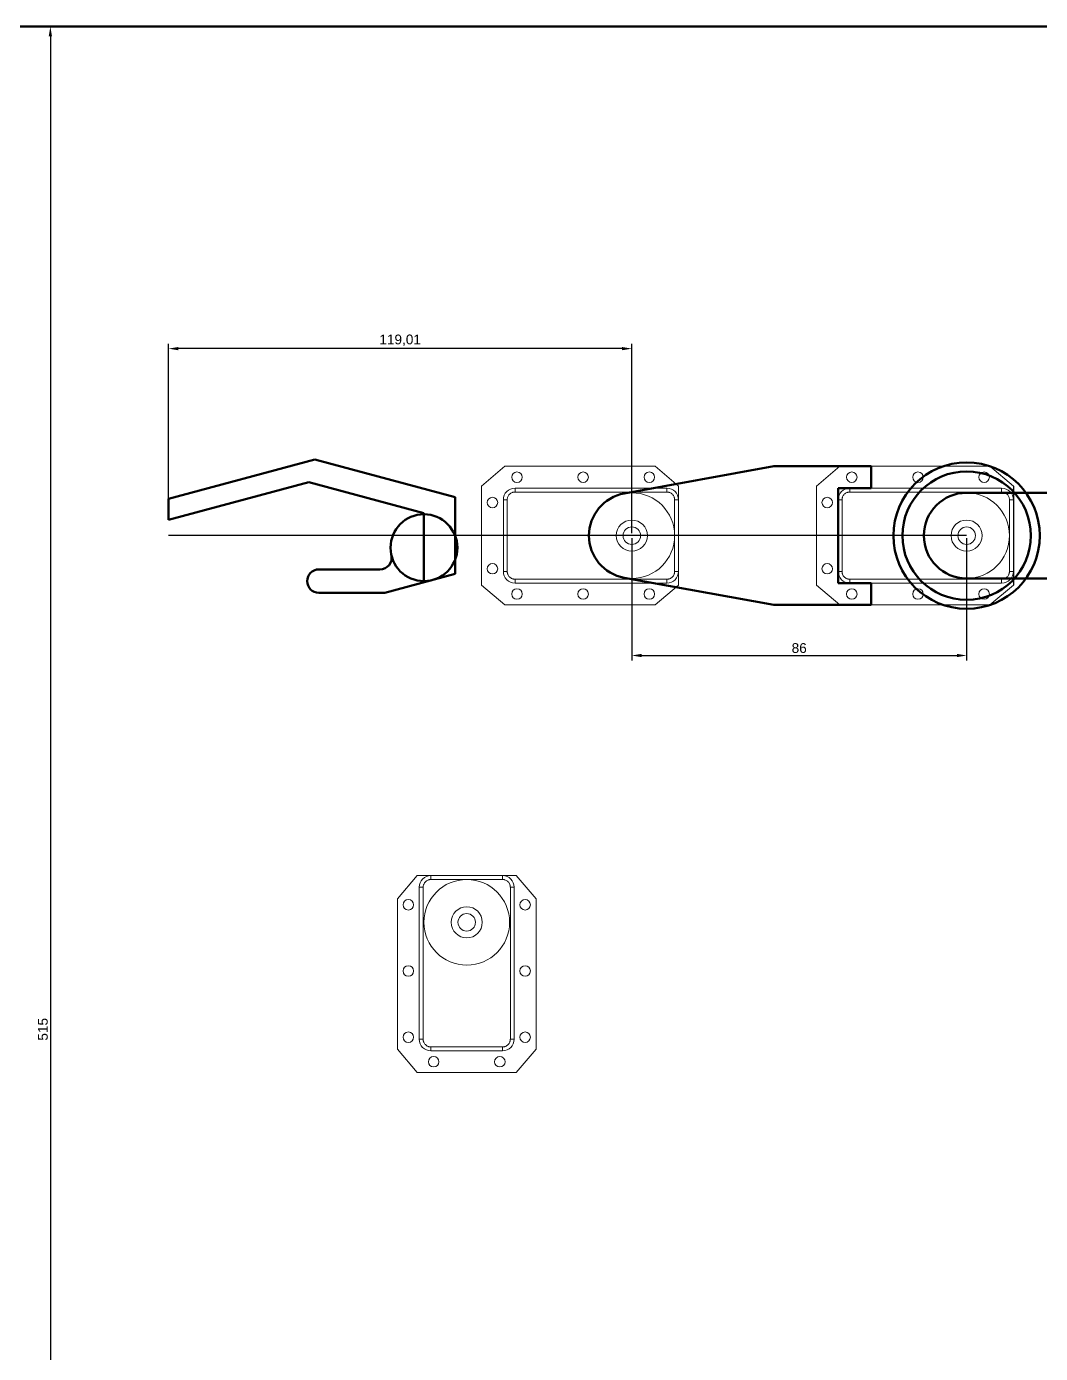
# Model space of a CAD drawing. Header units: millimetres. Extents: x 2045 to 5131, y -377 to 2192.
# Drawn here: x 2813.7 to 3074.2, y 1436 to 1776.7 of the extents above; entities that cross this region are included whole.
import ezdxf

# ---------------------------------------------------------------- set-up
doc = ezdxf.new("R2010")
doc.units = ezdxf.units.MM
for name, color, linetype, lineweight in [('AM_5', 3, 'Continuous', 25), ('Arm', 5, 'Continuous', 50), ('Neck', 5, 'Continuous', 50), ('Shoulder', 5, 'Continuous', 50)]:
    doc.layers.add(name, color=color, linetype=linetype, lineweight=lineweight)
doc.layers.add('RX-28', color=7, linetype='Continuous')
doc.styles.get("Standard").update_dxf_attribs({"font": 'arial.ttf'})
doc.dimstyles.new('ISO-25$0', dxfattribs={"dimtxt": 2.5, "dimasz": 2.5, "dimexe": 1.25, "dimexo": 0.625, "dimtad": 1, "dimtxsty": 'Standard', "dimcen": 2.5, "dimadec": 0, "dimazin": 0, "dimtfac": 1, "dimtmove": 0, "dimatfit": 3, "dimfxl": 1, "dimarcsym": 0})

# ---------------------------------------------------------------- blocks, each defined once
blk = doc.blocks.new('*D15')
at = {"layer": 'AM_5', "color": 0, "lineweight": -2, "transparency": 16777216}
for p, q in [((3146.23, 1776.71), (2818.61, 1776.71)), ((2819.86, 1774.21), (2819.86, 1264.21)), ((3146.23, 1261.71), (2818.61, 1261.71))]:
    blk.add_line(p, q, dxfattribs=at)
at = {"layer": 'AM_5', "color": 0, "transparency": 16777216}
for points in [[(2819.44, 1774.21), (2820.27, 1774.21), (2819.86, 1776.71)], [(2819.44, 1264.21), (2820.27, 1264.21), (2819.86, 1261.71)]]:
    blk.add_solid(points, dxfattribs=at)
at = {"layer": 'Defpoints', "color": 0, "transparency": 16777216}
for p in [(3146.85, 1776.71), (2819.86, 1261.71), (3146.85, 1261.71)]:
    blk.add_point(p, dxfattribs=at)
at = {"layer": 'AM_5', "color": 0, "transparency": 16777216, "insert": (2817.95, 1519.21), "char_height": 2.5, "attachment_point": 5, "rotation": 90}
blk.add_mtext('515', dxfattribs=at)
blk = doc.blocks.new('*D26')
at = {"layer": 'AM_5', "color": 0, "lineweight": -2, "transparency": 16777216}
for p, q in [((2969.2, 1645.36), (2969.2, 1613.95)), ((3055.2, 1645.36), (3055.2, 1613.95)), ((2971.7, 1615.2), (3052.7, 1615.2))]:
    blk.add_line(p, q, dxfattribs=at)
at = {"layer": 'AM_5', "color": 0, "transparency": 16777216}
for points in [[(2971.7, 1615.62), (2971.7, 1614.78), (2969.2, 1615.2)], [(3052.7, 1615.62), (3052.7, 1614.78), (3055.2, 1615.2)]]:
    blk.add_solid(points, dxfattribs=at)
at = {"layer": 'Defpoints', "color": 0, "transparency": 16777216}
for p in [(2969.2, 1645.99), (3055.2, 1645.99), (3055.2, 1615.2)]:
    blk.add_point(p, dxfattribs=at)
at = {"layer": 'AM_5', "color": 0, "transparency": 16777216, "insert": (3012.2, 1617.1), "char_height": 2.5, "attachment_point": 5}
blk.add_mtext('86', dxfattribs=at)
blk = doc.blocks.new('*D27')
at = {"layer": 'AM_5', "color": 0, "lineweight": -2, "transparency": 16777216}
for p, q in [((2850.2, 1650.66), (2850.2, 1695.25)), ((2966.7, 1694), (2852.7, 1694)), ((2969.2, 1646.61), (2969.2, 1695.25))]:
    blk.add_line(p, q, dxfattribs=at)
at = {"layer": 'AM_5', "color": 0, "transparency": 16777216}
for points in [[(2852.7, 1694.42), (2852.7, 1693.59), (2850.2, 1694)], [(2966.7, 1694.42), (2966.7, 1693.59), (2969.2, 1694)]]:
    blk.add_solid(points, dxfattribs=at)
at = {"layer": 'Defpoints', "color": 0, "transparency": 16777216}
for p in [(2850.2, 1694), (2850.2, 1650.04), (2969.2, 1645.99)]:
    blk.add_point(p, dxfattribs=at)
at = {"layer": 'AM_5', "color": 0, "transparency": 16777216, "insert": (2909.7, 1696.13), "char_height": 2.5, "attachment_point": 5}
blk.add_mtext('119,01', dxfattribs=at)

msp = doc.modelspace()

# ---------------------------------------------------------------- linework, layer by layer
at = {"color": 1}
msp.add_line((3055.202, 1645.985), (2850.2, 1645.985), dxfattribs=at)
at = {"layer": 'Arm', "color": 1}
for p, q in [((2887.799, 1665.491), (2850.2, 1655.416)), ((2887.799, 1665.491), (2923.811, 1655.842)), ((2886.246, 1659.696), (2850.2, 1650.037)), ((2915.811, 1651.774), (2886.246, 1659.696)), ((2850.2, 1655.416), (2850.2, 1650.037)), ((2923.811, 1655.842), (2923.811, 1636.129)), ((2915.811, 1633.985), (2915.811, 1651.774)), ((2888.805, 1637.304), (2904.519, 1637.304)), ((2905.805, 1631.304), (2923.811, 1636.129)), ((2905.805, 1631.304), (2888.805, 1631.304))]:
    msp.add_line(p, q, dxfattribs=at)
at = {"layer": 'Arm', "color": 7, "linetype": 'Continuous', "lineweight": 15}
for p, q in [((3016.602, 1658.685), (3022.602, 1663.785)), ((3022.602, 1663.785), (3061.202, 1663.785)), ((3061.202, 1663.785), (3067.202, 1658.685)), ((3016.602, 1633.285), (3016.602, 1658.685)), ((3025.202, 1658.185), (3064.202, 1658.185)), ((3025.202, 1657.185), (3025.202, 1658.185)), ((3025.202, 1657.185), (3064.202, 1657.185)), ((3064.202, 1657.185), (3064.202, 1658.185)), ((3022.202, 1636.785), (3022.202, 1655.185)), ((3023.202, 1655.185), (3022.202, 1655.185)), ((3023.202, 1636.785), (3023.202, 1655.185)), ((3066.202, 1655.185), (3066.202, 1636.785)), ((3067.202, 1655.185), (3066.202, 1655.185)), ((3067.202, 1652.185), (3067.202, 1655.685)), ((3067.202, 1653.185), (3067.202, 1655.685)), ((3067.202, 1655.185), (3067.202, 1636.785)), ((3023.202, 1636.785), (3022.202, 1636.785)), ((3066.202, 1636.785), (3067.202, 1636.785)), ((3022.602, 1628.185), (3016.602, 1633.285)), ((3064.202, 1634.785), (3025.202, 1634.785)), ((3025.202, 1634.785), (3025.202, 1633.785)), ((3064.202, 1633.785), (3025.202, 1633.785)), ((3067.202, 1633.285), (3061.202, 1628.185)), ((3064.202, 1634.785), (3064.202, 1633.785)), ((3061.202, 1628.185), (3022.602, 1628.185))]:
    msp.add_line(p, q, dxfattribs=at)
at = {"layer": 'Arm', "color": 1}
for centre, radius in [((3055.202, 1645.985), 18.784), ((3055.202, 1645.985), 16.5), ((2915.811, 1642.88), 8.582)]:
    msp.add_circle(centre, radius, dxfattribs=at)
at = {"layer": 'Arm', "color": 7, "linetype": 'Continuous', "lineweight": 15}
for centre, radius in [((3025.702, 1660.985), 1.35), ((3042.702, 1660.985), 1.35), ((3059.702, 1660.985), 1.35), ((3055.202, 1645.985), 11), ((3019.402, 1654.485), 1.35), ((3055.202, 1645.985), 4), ((3055.202, 1645.985), 2.25), ((3019.402, 1637.485), 1.35), ((3025.702, 1630.985), 1.35), ((3042.702, 1630.985), 1.35), ((3059.702, 1630.985), 1.35)]:
    msp.add_circle(centre, radius, dxfattribs=at)
for centre, start, end in [((3025.202, 1655.185), 90, 180), ((3064.202, 1655.185), 0, 90), ((3025.202, 1636.785), 180, 270), ((3064.202, 1636.785), 270, 0)]:
    msp.add_arc(centre, 3, start, end, dxfattribs=at)
at = {"layer": 'Arm', "color": 1}
for centre, start, end in [((2904.519, 1640.304), 270, 12.84736), ((2888.805, 1634.304), 90, 270)]:
    msp.add_arc(centre, 3, start, end, dxfattribs=at)
at = {"layer": 'Arm', "color": 7, "linetype": 'Continuous', "lineweight": 15}
for points, knots in [([(3023.202, 1655.185), (3023.203, 1655.228), (3023.204, 1655.312), (3023.216, 1655.437), (3023.236, 1655.561), (3023.263, 1655.683), (3023.298, 1655.803), (3023.373, 1656.01), (3023.518, 1656.292), (3023.778, 1656.609), (3024.096, 1656.869), (3024.414, 1657.034), (3024.703, 1657.128), (3024.95, 1657.177), (3025.118, 1657.182), (3025.202, 1657.185)], [0, 0, 0, 0, 0.0403222, 0.0803171, 0.1201425, 0.159958, 0.1999236, 0.2401972, 0.3700419, 0.5000573, 0.629902, 0.7599174, 0.8400454, 0.9196463, 1, 1, 1, 1]), ([(3064.202, 1657.185), (3064.244, 1657.185), (3064.328, 1657.183), (3064.453, 1657.171), (3064.577, 1657.152), (3064.699, 1657.124), (3064.82, 1657.089), (3065.027, 1657.014), (3065.308, 1656.87), (3065.626, 1656.609), (3065.886, 1656.292), (3066.05, 1655.973), (3066.144, 1655.684), (3066.193, 1655.437), (3066.199, 1655.27), (3066.202, 1655.185)], [0, 0, 0, 0, 0.04032222, 0.08031714, 0.12014249, 0.15995801, 0.19992356, 0.24019724, 0.37004189, 0.50005725, 0.62990199, 0.75991743, 0.84004545, 0.91964627, 1, 1, 1, 1]), ([(3025.202, 1634.785), (3025.16, 1634.786), (3025.076, 1634.788), (3024.95, 1634.8), (3024.827, 1634.819), (3024.705, 1634.847), (3024.584, 1634.882), (3024.377, 1634.956), (3024.096, 1635.101), (3023.778, 1635.362), (3023.518, 1635.679), (3023.354, 1635.998), (3023.26, 1636.286), (3023.211, 1636.534), (3023.205, 1636.701), (3023.202, 1636.785)], [0, 0, 0, 0, 0.0403222, 0.0803171, 0.1201425, 0.159958, 0.1999236, 0.2401972, 0.3700419, 0.5000573, 0.629902, 0.7599174, 0.8400454, 0.9196463, 1, 1, 1, 1]), ([(3066.202, 1636.785), (3066.201, 1636.743), (3066.2, 1636.659), (3066.187, 1636.534), (3066.168, 1636.41), (3066.141, 1636.288), (3066.105, 1636.167), (3066.031, 1635.961), (3065.886, 1635.679), (3065.626, 1635.362), (3065.308, 1635.102), (3064.99, 1634.937), (3064.701, 1634.843), (3064.453, 1634.794), (3064.286, 1634.788), (3064.202, 1634.785)], [0, 0, 0, 0, 0.0403222, 0.0803171, 0.1201425, 0.159958, 0.1999236, 0.2401972, 0.3700419, 0.5000573, 0.629902, 0.7599174, 0.8400454, 0.9196463, 1, 1, 1, 1])]:
    msp.add_open_spline(points, degree=3, knots=knots, dxfattribs=at)
at = {"layer": 'Neck'}
msp.add_line((3146.853, 1776.713), (2524.466, 1776.713), dxfattribs=at)
at = {"layer": 'RX-28', "color": 7, "linetype": 'Continuous', "lineweight": 15}
for p, q in [((2936.605, 1663.785), (2930.605, 1658.685)), ((2975.205, 1663.785), (2936.605, 1663.785)), ((2981.205, 1658.685), (2975.205, 1663.785)), ((2930.605, 1658.685), (2930.605, 1633.285)), ((2978.205, 1658.185), (2939.205, 1658.185)), ((2939.205, 1657.185), (2939.205, 1658.185)), ((2978.205, 1657.185), (2939.205, 1657.185)), ((2978.205, 1657.185), (2978.205, 1658.185)), ((2981.205, 1658.685), (2981.205, 1655.185)), ((2981.205, 1658.685), (2981.205, 1656.185)), ((2936.205, 1655.185), (2936.205, 1636.785)), ((2937.205, 1655.185), (2936.205, 1655.185)), ((2937.205, 1655.185), (2937.205, 1636.785)), ((2980.205, 1636.785), (2980.205, 1655.185)), ((2980.205, 1655.185), (2981.205, 1655.185)), ((2981.205, 1636.785), (2981.205, 1655.185)), ((2937.205, 1636.785), (2936.205, 1636.785)), ((2981.205, 1636.785), (2980.205, 1636.785)), ((2981.205, 1636.785), (2981.205, 1633.285)), ((2981.205, 1635.785), (2981.205, 1633.285)), ((2930.605, 1633.285), (2936.605, 1628.185)), ((2939.205, 1634.785), (2939.205, 1633.785)), ((2939.205, 1634.785), (2978.205, 1634.785)), ((2939.205, 1633.785), (2978.205, 1633.785)), ((2975.205, 1628.185), (2981.205, 1633.285)), ((2978.205, 1634.785), (2978.205, 1633.785)), ((2936.605, 1628.185), (2975.205, 1628.185)), ((2914.105, 1558.684), (2909.005, 1552.684)), ((2914.105, 1558.684), (2917.605, 1558.684)), ((2914.105, 1558.684), (2916.605, 1558.684)), ((2936.005, 1558.684), (2917.605, 1558.684)), ((2917.605, 1557.684), (2917.605, 1558.684)), ((2936.005, 1557.684), (2917.605, 1557.684)), ((2936.005, 1558.684), (2936.005, 1557.684)), ((2936.005, 1558.684), (2939.505, 1558.684)), ((2937.005, 1558.684), (2939.505, 1558.684)), ((2944.605, 1552.684), (2939.505, 1558.684)), ((2914.605, 1555.684), (2914.605, 1516.684)), ((2915.605, 1555.684), (2914.605, 1555.684)), ((2915.605, 1555.684), (2915.605, 1516.684)), ((2938.005, 1516.684), (2938.005, 1555.684)), ((2938.005, 1555.684), (2939.005, 1555.684)), ((2939.005, 1516.684), (2939.005, 1555.684)), ((2909.005, 1552.684), (2909.005, 1514.084)), ((2944.605, 1514.084), (2944.605, 1552.684)), ((2915.605, 1516.684), (2914.605, 1516.684)), ((2938.005, 1516.684), (2939.005, 1516.684)), ((2909.005, 1514.084), (2914.105, 1508.084)), ((2917.605, 1514.684), (2936.005, 1514.684)), ((2917.605, 1514.684), (2917.605, 1513.684)), ((2917.605, 1513.684), (2936.005, 1513.684)), ((2936.005, 1514.684), (2936.005, 1513.684)), ((2939.505, 1508.084), (2944.605, 1514.084)), ((2914.105, 1508.084), (2939.505, 1508.084))]:
    msp.add_line(p, q, dxfattribs=at)
at = {"layer": 'RX-28'}
msp.add_line((3067.202, 1658.685), (3067.202, 1633.285), dxfattribs=at)
at = {"layer": 'RX-28', "color": 7, "linetype": 'Continuous', "lineweight": 15}
for centre, radius in [((2939.705, 1660.985), 1.35), ((2956.705, 1660.985), 1.35), ((2973.705, 1660.985), 1.35), ((2969.205, 1645.985), 11), ((2933.405, 1654.485), 1.35), ((2969.205, 1645.985), 4), ((2969.205, 1645.985), 2.25), ((2933.405, 1637.485), 1.35), ((2939.705, 1630.985), 1.35), ((2956.705, 1630.985), 1.35), ((2973.705, 1630.985), 1.35), ((2926.805, 1546.684), 11), ((2911.805, 1551.184), 1.35), ((2926.805, 1546.684), 4), ((2941.805, 1551.184), 1.35), ((2926.805, 1546.684), 2.25), ((2911.805, 1534.184), 1.35), ((2941.805, 1534.184), 1.35), ((2911.805, 1517.184), 1.35), ((2941.805, 1517.184), 1.35), ((2918.305, 1510.884), 1.35), ((2935.305, 1510.884), 1.35)]:
    msp.add_circle(centre, radius, dxfattribs=at)
for centre, start, end in [((2939.205, 1655.185), 90, 180), ((2978.205, 1655.185), 0, 90), ((2939.205, 1636.785), 180, 270), ((2978.205, 1636.785), 270, 0), ((2917.605, 1555.684), 90, 180), ((2936.005, 1555.684), 0, 90), ((2917.605, 1516.684), 180, 270), ((2936.005, 1516.684), 270, 0)]:
    msp.add_arc(centre, 3, start, end, dxfattribs=at)
for points, knots in [([(2939.205, 1657.185), (2939.163, 1657.185), (2939.079, 1657.183), (2938.953, 1657.171), (2938.83, 1657.152), (2938.707, 1657.124), (2938.587, 1657.089), (2938.38, 1657.014), (2938.099, 1656.87), (2937.781, 1656.609), (2937.521, 1656.292), (2937.357, 1655.973), (2937.263, 1655.684), (2937.214, 1655.437), (2937.208, 1655.27), (2937.205, 1655.185)], [0, 0, 0, 0, 0.0403222, 0.0803171, 0.1201425, 0.159958, 0.1999236, 0.2401972, 0.3700419, 0.5000573, 0.629902, 0.7599174, 0.8400454, 0.9196463, 1, 1, 1, 1]), ([(2980.205, 1655.185), (2980.204, 1655.228), (2980.203, 1655.312), (2980.19, 1655.437), (2980.171, 1655.561), (2980.144, 1655.683), (2980.108, 1655.803), (2980.034, 1656.01), (2979.889, 1656.292), (2979.629, 1656.609), (2979.311, 1656.869), (2978.993, 1657.034), (2978.704, 1657.128), (2978.456, 1657.177), (2978.289, 1657.182), (2978.205, 1657.185)], [0, 0, 0, 0, 0.0403222, 0.0803171, 0.1201425, 0.159958, 0.1999236, 0.2401972, 0.3700419, 0.5000573, 0.629902, 0.7599174, 0.8400454, 0.9196463, 1, 1, 1, 1]), ([(2937.205, 1636.785), (2937.206, 1636.743), (2937.207, 1636.659), (2937.219, 1636.534), (2937.239, 1636.41), (2937.266, 1636.288), (2937.301, 1636.167), (2937.376, 1635.961), (2937.521, 1635.679), (2937.781, 1635.362), (2938.099, 1635.102), (2938.417, 1634.937), (2938.706, 1634.843), (2938.953, 1634.794), (2939.121, 1634.788), (2939.205, 1634.785)], [0, 0, 0, 0, 0.0403222, 0.0803171, 0.1201425, 0.159958, 0.1999236, 0.2401972, 0.3700419, 0.5000573, 0.629902, 0.7599174, 0.8400454, 0.9196463, 1, 1, 1, 1]), ([(2978.205, 1634.785), (2978.247, 1634.786), (2978.331, 1634.788), (2978.456, 1634.8), (2978.58, 1634.819), (2978.702, 1634.847), (2978.823, 1634.882), (2979.03, 1634.956), (2979.311, 1635.101), (2979.628, 1635.362), (2979.889, 1635.679), (2980.053, 1635.998), (2980.147, 1636.286), (2980.196, 1636.534), (2980.202, 1636.701), (2980.205, 1636.785)], [0, 0, 0, 0, 0.04032222, 0.08031714, 0.12014249, 0.15995801, 0.19992356, 0.24019724, 0.37004189, 0.50005725, 0.62990199, 0.75991743, 0.84004545, 0.91964627, 1, 1, 1, 1]), ([(2917.605, 1557.684), (2917.563, 1557.683), (2917.479, 1557.681), (2917.354, 1557.669), (2917.23, 1557.65), (2917.108, 1557.622), (2916.987, 1557.587), (2916.78, 1557.513), (2916.499, 1557.368), (2916.182, 1557.107), (2915.921, 1556.79), (2915.757, 1556.471), (2915.663, 1556.183), (2915.614, 1555.935), (2915.608, 1555.768), (2915.605, 1555.684)], [0, 0, 0, 0, 0.0403222, 0.0803171, 0.1201425, 0.159958, 0.1999236, 0.2401972, 0.3700419, 0.5000573, 0.629902, 0.7599174, 0.8400454, 0.9196463, 1, 1, 1, 1]), ([(2938.005, 1555.684), (2938.004, 1555.726), (2938.003, 1555.81), (2937.991, 1555.935), (2937.971, 1556.059), (2937.944, 1556.181), (2937.909, 1556.302), (2937.834, 1556.508), (2937.689, 1556.79), (2937.429, 1557.107), (2937.111, 1557.367), (2936.793, 1557.532), (2936.504, 1557.626), (2936.257, 1557.675), (2936.089, 1557.681), (2936.005, 1557.684)], [0, 0, 0, 0, 0.04032222, 0.08031714, 0.12014249, 0.15995801, 0.19992356, 0.24019724, 0.37004189, 0.50005725, 0.62990199, 0.75991743, 0.84004545, 0.91964627, 1, 1, 1, 1]), ([(2915.605, 1516.684), (2915.606, 1516.641), (2915.607, 1516.557), (2915.62, 1516.432), (2915.639, 1516.308), (2915.666, 1516.186), (2915.702, 1516.066), (2915.776, 1515.859), (2915.921, 1515.577), (2916.181, 1515.26), (2916.499, 1515), (2916.817, 1514.835), (2917.106, 1514.741), (2917.354, 1514.693), (2917.521, 1514.687), (2917.605, 1514.684)], [0, 0, 0, 0, 0.0403222, 0.0803171, 0.1201425, 0.159958, 0.1999236, 0.2401972, 0.3700419, 0.5000573, 0.629902, 0.7599174, 0.8400454, 0.9196463, 1, 1, 1, 1]), ([(2936.005, 1514.684), (2936.047, 1514.684), (2936.131, 1514.686), (2936.257, 1514.698), (2936.38, 1514.717), (2936.503, 1514.745), (2936.623, 1514.78), (2936.83, 1514.855), (2937.111, 1515), (2937.429, 1515.26), (2937.689, 1515.577), (2937.853, 1515.896), (2937.947, 1516.185), (2937.996, 1516.432), (2938.002, 1516.599), (2938.005, 1516.684)], [0, 0, 0, 0, 0.0403222, 0.0803171, 0.1201425, 0.159958, 0.1999236, 0.2401972, 0.3700419, 0.5000573, 0.629902, 0.7599174, 0.8400454, 0.9196463, 1, 1, 1, 1])]:
    msp.add_open_spline(points, degree=3, knots=knots, dxfattribs=at)
at = {"layer": 'Shoulder'}
for p, q in [((3005.702, 1663.785), (2967.241, 1656.809)), ((3030.702, 1663.785), (3005.702, 1663.785)), ((3030.702, 1658.185), (3030.702, 1663.785)), ((3030.702, 1658.185), (3022.202, 1658.185)), ((3022.202, 1658.185), (3022.202, 1633.785)), ((3079.702, 1656.985), (3055.202, 1656.985)), ((3005.702, 1628.185), (2967.241, 1635.162)), ((3022.202, 1633.785), (3030.702, 1633.785)), ((3030.702, 1633.785), (3030.702, 1628.185)), ((3079.702, 1634.985), (3055.202, 1634.985)), ((3030.702, 1628.185), (3005.702, 1628.185))]:
    msp.add_line(p, q, dxfattribs=at)
for centre, start, end in [((2969.205, 1645.985), 100.28151, 259.71849), ((3055.202, 1645.985), 90, 270), ((2969.205, 1645.985), 359.98848, 0.01152), ((3055.202, 1645.985), 359.98848, 0.01152)]:
    msp.add_arc(centre, 11, start, end, dxfattribs=at)

# ---------------------------------------------------------------- dimensions: what is measured, and where the dimension line sits
at = {"layer": 'AM_5'}
for base, p1, p2, angle, picture, middle in [((2819.856, 1261.713), (3146.853, 1776.713), (3146.853, 1261.713), 90, '*D15', (2817.955, 1519.213)), ((3055.202, 1615.201), (2969.205, 1645.985), (3055.202, 1645.985), 0, '*D26', (3012.203, 1617.103))]:
    dim = msp.add_linear_dim(base=base, p1=p1, p2=p2, angle=angle, dimstyle='ISO-25$0', dxfattribs=at)
    dim.commit()
    dim.dimension.update_dxf_attribs({"geometry": picture, "text_midpoint": middle})
dim = msp.add_linear_dim(base=(2850.1997, 1694.0024), p1=(2969.2048, 1645.9855), p2=(2850.1997, 1650.037), dimstyle='ISO-25$0', dxfattribs=at)
dim.commit()
dim.dimension.update_dxf_attribs({"geometry": '*D27', "text_midpoint": (2909.7023, 1696.1298)})

doc.saveas('drawing.dxf')
